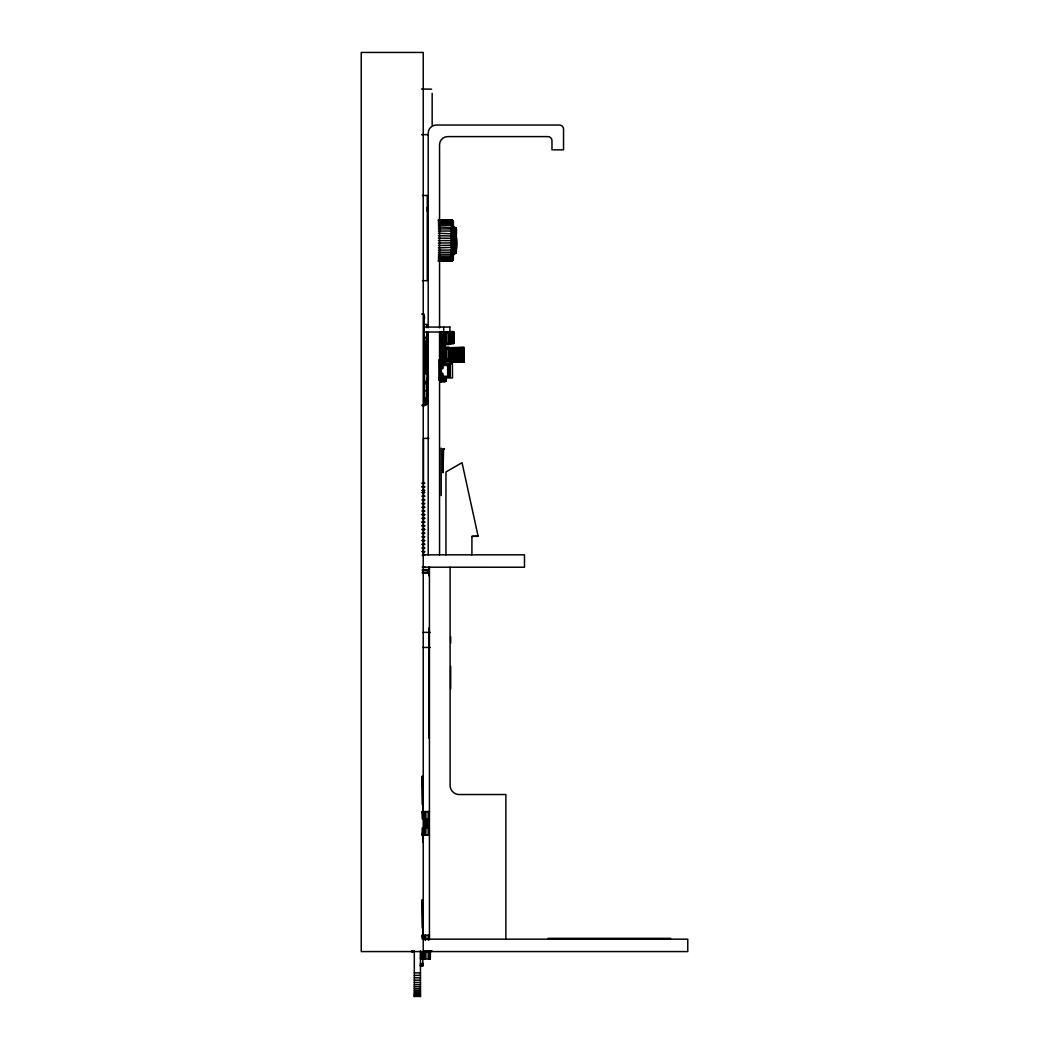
<?xml version="1.0" encoding="UTF-8"?>
<svg xmlns="http://www.w3.org/2000/svg" width="1049" height="1049" viewBox="0 0 1049 1049"><rect width="100%" height="100%" fill="white"/><g stroke="black" fill="none" stroke-linecap="round" stroke-linejoin="round"><path stroke-width="1.5" d="M442.599 379.187C440.278 382.413 447.333 382.138 445.405 379.161L445.025 381.416L442.547 381.443L445.589 381.141L445.589 376.932M444.828 379.174C443.622 382.361 445.366 382.111 445.576 379.161C445.615 382.269 443.622 382.19 445.235 379.161L444.409 381.43L444.737 379.174L445.117 381.338L445.012 379.161C443.635 382.138 446.336 381.967 445.576 379.161L445.576 381.141M445.301 379.161L445.196 381.416M426.274 403.026L425.278 404.586L426.471 402.187L427.507 394.24L427.258 381.508L427.73 393.034L427.822 389.953M442.337 381.167L442.193 379.187C444.619 382.269 438.443 382.138 440.737 379.2C439.177 382.413 444.815 382.203 441.931 379.187L442.481 381.443L442.468 379.187C444.015 384.445 434.273 378.951 445.55 381.141L445.523 379.161L445.405 381.141M440.331 377.286C443.635 375.883 441.865 380.656 439.151 379.541M425.251 356.66L425.212 360.633L425.238 356.778M439.138 378.125C447.346 375.49 436.384 389.926 440.659 374.152L442.219 374.139L442.088 378.125L441.445 379.24L439.151 379.227M439.151 378.886C441.301 377.588 442.258 381.823 440.829 381.377C439.675 373.864 440.79 385.416 440.659 380.485M452.027 359.492L450.546 359.61L453.063 359.151L452.984 348.779L450.834 348.845L450.637 347.993M442.468 332.008L444.396 332.166M443.242 348.045L443.176 348.897L442.862 348.32L445.327 348.832L445.405 359.204L443.189 359.663M451.896 332.612L450.782 332.087M425.304 353.29C428.123 317.204 423.534 368.304 426.051 373.837L425.369 364.606M440.593 377.063L442.206 377.417L441.288 379.305L441.118 377.194L442.206 377.325L440.868 379.305L441.118 377.116L442.18 377.64L440.868 379.345L440.724 374.309L442.14 374.257M441.445 379.2C441.445 376.539 443.294 378.44 439.151 378.387M426.733 332.048L427.992 332.035L428.346 380.302L427.087 380.354L427.808 388.432L426.314 402.868L427.795 391.343M438.39 259.811L451.345 259.811L453.155 258.749L453.352 226.204L454.519 227.515L454.519 232.026C457.443 236.707 458.413 251.59 453.352 255.13M443.163 381.167L443.688 379.174L443.911 381.43L444.186 379.174L444.409 381.43L443.937 379.174L443.766 381.43L443.281 379.174L443.163 381.167L443.15 379.174M456.315 247.984L455.502 248.626L455.502 253.478L456.354 247.367L453.352 250.108L453.352 226.65L451.345 225.207L438.39 225.207M444.632 379.174L444.776 381.416L444.356 376.893M450.782 331.759L450.716 332.625L450.401 332.048M450.9 347.98L450.834 348.845L450.677 347.993M427.664 391.343L427.468 396.102M444.658 381.154L444.527 379.174L443.963 381.154L444.068 379.174L444.042 381.351M442.73 379.187L442.612 381.167M453.679 254.042L454.846 253.622L454.519 227.659L456.027 228.118L456.354 233.809L456.354 229.626L453.299 226.741L455.791 228.026L456.354 229.626L455.791 229.141M440.606 379.358C441.157 380.21 441.642 376.198 442.245 377.483L440.344 378.151M443.832 381.154L443.937 379.174L443.701 381.154M443.399 381.351L443.412 379.174L443.294 381.167M425.789 347.416L426.196 373.824L425.356 360.62L426.484 340.833M452.591 221.785L453.352 227.069L452.591 225.535M450.716 332.625L452.866 332.559L452.945 342.918L450.598 343.39M450.519 348.163L450.9 348.307M444.697 343.666L444.514 343.429M444.592 359.833L444.422 359.164L444.671 360.082M449.955 368.12L447.805 367.766M449.995 373.536L447.582 373.772L449.995 373.982M449.562 372.434L447.739 372.369M441.865 378.138L439.138 377.719L440.331 377.404M450.847 348.806L452.316 348.15M425.658 347.416L425.999 372.002M453.915 253.412L453.352 253.806L456.354 251.55L453.352 254.54L453.391 253.386M426.143 403L425.802 403.773L427.507 394.24M438.39 258.788L451.345 258.788C454.151 256.297 453.889 260.677 451.345 261.135L438.39 261.135M453.352 254.973L454.204 253.635M438.39 260.991L451.791 261.096L453.352 259.129L452.906 260.231M456.027 253.058C457.154 252.625 452.434 253.294 455.502 253.32M453.299 259.431L453.352 257.831M456.315 252.311L454.204 253.242M453.352 254.54L453.391 254.212M427.336 396.102L427.048 399.158M440.75 377.365L442.101 377.706M456.21 248.18L455.791 251.904M453.299 253.189L452.591 258.211M447.713 370.074L449.969 370.572M447.726 371.215L449.982 371.726M438.39 254.212L451.345 254.212L456.315 250.396M453.352 255.589L452.591 256.861M456.354 249.911L455.791 250.868M444.252 343.482L444.71 343.797M444.789 359.65L444.107 359.964M452.027 359.65L450.978 359.65M453.352 251.576L454.846 250.147L454.519 249.151L454.519 250.173L456.315 249.282M440.029 348.032L453.85 348.032L454.06 359.702L439.426 360.056M426.773 399.997L426.182 402.829L427.205 397.125M453.352 254.107L452.591 255.248M443.202 343.626L443.137 342.944C442.442 344.964 443.452 341.148 445.287 342.984L445.209 332.612L443.071 332.559M455.791 249.57L456.354 248.744M440.187 333.149L439.937 332.008L453.876 332.1L453.889 343.364L440.003 343.77M441.262 359.859L441.485 348.753M441.013 360.987L441.196 361.774L444.12 361.774M440.003 344.033L453.771 343.272M453.889 359.505L439.426 359.873M440.868 379.253C443.058 378.886 440.239 382.334 440.868 381.377C442.56 376.63 440.842 379.227 440.344 377.614M442.272 381.351L441.681 379.187C441.341 384.577 443.15 375.634 439.151 379.122M449.733 367.15L447.53 366.875L449.483 366.98M447.543 369.169L449.969 368.96M447.608 374.808L450.008 375.122M453.352 253.806L453.496 253.097M453.352 250.527L451.345 252.258L451.791 253.661L451.791 227.528L438.39 226.964M453.352 256.848L453.299 257.411M456.354 250.855L456.315 251.275M456.21 252.232L456.354 251.55M438.39 260.545L451.791 260.493L453.352 258.552M444.514 348.216L444.356 348.897L444.278 348.032M452.591 222.781C454.112 224.512 453.352 219.32 451.345 220.041L438.39 220.041M444.553 381.351L444.422 379.174M456.354 245.82L454.519 248.744L452.211 250.042L438.39 250.134M439.007 359.873L439.164 380.276L440.357 380.223L440.187 332.022M440.829 358.745L440.108 359.02L440.829 358.601L440.016 358.037L441.432 358.076M448.893 331.707L453.378 331.523L453.614 343.534L453.692 332.192M453.732 359.755L453.811 348.412M456.315 233.193L456.027 231.777L453.391 230.177M453.352 246.633L455.187 244.601L454.519 242.45L455.187 236.576L454.519 234.058L453.391 233.494M438.39 231.042L451.791 231.068L454.519 232.445L455.187 242.621L454.519 245.361L453.391 245.781M445.405 381.338L445.523 379.161M455.187 232.957L454.519 235.16L453.352 234.556M456.354 232.432C456.577 230.374 451.804 226.532 451.345 228.918L451.791 251.576M441.891 378.269L440.344 377.942M456.354 231.265C454.899 225.391 455.686 236.733 451.791 231.855M440.108 332.926L439.872 339.273L441.288 339.352M440.2 348.084L440.764 349.369M440.344 360.253L440.331 359.571M440.108 348.137L453.548 348.15M455.502 227.712L454.519 232.026L453.352 231.068M440.777 381.18L440.816 379.2C442.232 384.485 440.278 375.608 442.18 377.352M447.805 366.612L449.942 366.966L447.53 366.875M453.155 259.444L451.345 260.991M453.352 246.318L451.791 246.921M456.315 244.26L456.315 243.224M452.211 225.758L451.345 223.673L438.39 223.673M453.299 258.251L452.591 259.287M453.352 244.679L454.519 244.273L455.187 246.489L455.187 231.068M441.563 381.18L441.708 378.912L441.327 381.272M453.352 225.587C453.902 224.368 452.08 221.195 451.345 223.673L453.352 226.06M453.299 256.218L451.345 257.503L438.39 257.503M441.813 378.492L440.868 379.174M453.299 254.802L451.345 255.969L438.39 255.969M441.091 381.364L441.013 379.2L445.196 378.873M445.169 342.984L445.091 332.612M443.661 332.625L443.74 342.984L443.557 332.625M452.827 342.918L452.762 332.559M445.182 364.829L445.209 348.832M451.398 342.931L451.319 332.572M443.858 359.217L445.287 359.204M452.801 362.023L452.88 348.779M451.516 359.151L451.437 348.793L451.411 359.151M444.606 332.166L444.291 331.995M442.77 343.626L444.304 343.115M451.975 343.062L450.86 343.429M438.39 222.388L451.345 222.388L451.791 221.536L453.299 222.939M423.035 405.557C426.314 406.606 428.779 399.971 428.412 401.531M442.009 377.22L441.275 377.915M453.679 229.154L453.352 226.65M453.391 227.79L454.846 228.852L455.187 227.594L453.679 227.541M428.503 401.361L425.383 405.202M427.363 403.183L428.294 401.465M442.809 348.399L443.242 348.216M453.352 244.063L451.791 244.43M424.307 339.837L426.759 335.759M424.635 384L427.074 379.922L428.333 379.764M424.15 318.188L424.15 317.48M453.299 251.38L451.345 252.258L438.39 252.258M444.54 331.995L444.225 332.664M443.137 343.128L442.822 343.443M440.029 348.766L444.658 348.216M427.966 402.029L426.078 404.665M454.846 248.718L454.204 247.721L451.791 249.321M441.708 378.663L439.151 378.65M441.59 378.571C440.121 379.358 442.822 378.702 440.855 377.509M438.39 221.378L451.791 220.736L453.352 223.345M453.391 247.695L456.315 246.515M427.69 402.462L425.986 404.573M455.791 230.308L454.204 231.96L454.204 227.41M441.996 378.178L441.432 377.325M427.625 402.567L426.995 403.642M456.315 242.45L456.354 238.792M424.727 398.017L424.74 399.708M440.226 349.147L439.951 350.078L441.367 350.012M453.352 242.66L453.391 243.748M451.345 225.207L451.791 224.001M441.813 377.22L441.118 377.889M455.187 227.751L454.519 228.053M424.15 318.529L424.137 315.946L424.439 317.441M425.029 397.781L424.74 399.892M454.846 229.823L454.846 228.131L456.354 229.062L456.027 228.118M425.238 404.429C419.797 406.409 426.261 404.573 425.96 403.485C419.023 408.284 428.818 403.183 422.852 405.347M451.345 223.673L452.211 222.755L451.345 222.388L452.211 220.88L451.345 220.631L438.39 220.631M451.345 254.212L453.155 253.465L453.155 260.008M431.178 951.259L430.405 951.797L431.821 950.591M454.519 245.361L456.315 244.928M453.299 247.328L438.39 247.879M440.396 348.74L440.554 346.039L440.567 347.101M443.989 347.796C442.744 344.177 446.179 343.862 445.051 347.652M444.881 347.534L443.989 347.363M440.292 359.007L440.121 360.476L444.212 360.45M440.501 361.171L441.406 361.341M440.685 368.828L441.577 369.091L440.685 368.828L440.711 372.972L441.603 372.697C440.646 374.965 444.645 373.024 440.986 373.562L440.947 368.33L442.744 368.317L442.455 365.262L442.744 368.317M440.711 372.972L441.603 372.697M442.73 365.524L450.205 365.209L450.283 376.565L442.534 376.617L442.521 373.824M442.534 376.617L442.783 373.549M443.006 472.732L443.596 448.697M453.915 250.685L454.846 250.147L454.204 249.216L454.204 250.252M424.596 318.293L424.137 315.972M441.59 378.007L441.695 377.47M454.846 231.042L453.915 231.842L453.915 227.227M449.523 372.539L447.582 372.513L449.982 372.395M453.679 229.351L453.679 230.308M453.299 245.138L438.39 245.505M454.846 253.045L455.502 252.848L454.204 251.681L454.519 250.462M430.405 951.338L431.178 950.905M453.299 241.781L451.791 241.873M449.575 371.634L447.569 371.53L449.562 371.28M424.53 404.914L422.183 405.202M425.015 405.255L424.216 405.517M454.519 252.481L455.187 252.953M453.299 242.883L438.39 243.066M445.576 378.715L440.344 378.912M452.211 259.509L451.345 259.811L452.211 260.296M453.548 356.293L452.853 357.171L453.548 357.04M449.969 369.13L447.608 369.353L449.969 369.261M455.502 248.626L454.519 248.744M453.391 241.65L453.679 239.578L451.791 239.303M447.818 368.907L449.628 368.92M455.187 244.601C457.928 243.198 451.817 243.748 454.519 242.45M449.942 366.835L447.543 366.796M449.955 368.055L447.543 368.029L449.483 368.029M449.995 373.772L447.739 373.51M456.027 241.519L455.358 241.375M455.187 242.621C454.532 241.506 454.532 239.683 455.187 238.556M449.575 373.575L447.595 373.667L449.523 373.68M449.641 370.061L447.569 370.231M449.667 374.65L447.753 374.65M423.717 405.714L422.341 405.517M455.358 248.967L456.354 248.954M455.358 249.111L456.354 249.098M455.358 247.839L456.354 247.826M455.358 248.534L456.354 248.521M456.354 246.882L455.358 246.882L454.519 253.661M421.685 314.162L424.124 314.149L424.779 404.94L422.354 404.966M424.189 324.416L426.668 324.403L426.694 327.694M448.893 331.917L453.876 332.1M426.733 332.179L427.992 332.179M426.733 332.323L427.992 332.454M444.16 332.284L442.848 331.995M446.218 332.376L448.539 332.205L449.116 333.058L448.723 343.77M450.782 332.245L451.831 332.231M426.733 332.599L427.992 332.599M446.035 332.612L448.723 332.585M443.779 332.848L444.986 332.848M451.437 332.795L452.644 332.782M439.833 333.857L441.249 333.936M443.557 334.08L443.006 335.234L443.845 335.103M451.227 334.028L450.664 335.182L451.503 335.051M443.006 334.211L443.832 334.198M451.49 334.146L450.664 334.146L450.9 335.051M441.262 335.116L441.301 340.532M453.535 335.037L453.574 340.44M443.583 336.336L443.019 337.49M451.24 337.424L451.24 336.27M439.859 336.401L441.275 336.545M443.019 336.467L443.845 336.454M450.677 336.401L451.516 336.401M443.019 337.358L443.294 336.454M450.69 337.306L451.516 337.306M451.254 339.233L450.69 338.08L451.529 338.198M443.032 339.168L443.871 339.155M451.529 339.102L450.716 338.211M443.596 339.286L443.019 338.132M443.609 340.387L443.045 341.541L443.884 341.41M451.267 340.335L450.703 341.489L451.542 341.358M443.045 340.519L443.884 340.505M450.703 340.466L451.542 340.453M441.314 341.764L439.898 341.817L440.711 342.38L440.265 343.823M445.733 342.498L446.205 344.597L448.906 344.57L448.815 331.956M443.845 342.761L445.051 342.761M451.516 342.708L452.722 342.695M446.113 342.971L448.802 342.957M440.003 343.902L453.955 343.364L441.144 343.364M443.976 345.016L445.038 345.003M440.095 345.2L441 345.2L441.026 348.924M440.108 345.672L443.976 345.646M440.108 345.829L441.013 345.816M440.383 346.209L441.275 346.039L441.288 347.717L464.222 347.521L464.274 361.944L440.698 362.049M443.989 346.367L440.882 346.039M440.108 346.668L443.989 346.813M440.121 347.114L443.989 347.088M440.029 347.848L453.496 347.743L453.601 362.023M453.994 348.32L440.252 348.53M446.336 348.596L448.657 348.635M446.153 348.832L448.841 348.806M443.779 348.845L445.104 349.068M451.555 349.015L452.762 349.002M445.773 349.317L446.231 347.206L448.933 347.193L449.024 360.79L446.323 360.817L445.956 349.304M449.234 349.291L448.657 348.412M443.675 350.3L443.688 351.454M451.345 350.248L451.345 351.402M443.124 350.432L443.95 350.418M450.782 350.379L451.608 350.366M441.38 351.349L441.419 356.752M443.124 351.336L443.963 351.323M450.782 351.271L451.621 351.271M441.209 352.516L439.977 352.621L439.99 355.493L441.406 355.585M443.963 352.674L443.124 352.556L443.701 353.71M451.634 352.621L450.795 352.503L451.372 353.644M443.137 353.579L443.976 353.579M450.808 353.526L451.634 353.526M443.976 354.483L443.137 354.365L443.15 355.519L443.989 355.375M451.647 354.418L450.808 354.3L450.808 355.454L451.647 355.323M453.876 356.175C451.975 356.372 454.374 359.217 453.443 356.07M444.002 357.63L443.163 357.761L443.727 356.608M451.385 356.555L450.821 357.709L451.66 357.578M443.163 356.739L444.002 356.739M450.821 356.686L451.66 356.673M453.011 357.171L453.063 356.109L452.84 357.198L454.06 357.184M454.06 357.447L453.352 357.289L454.06 357.827M451.634 358.928L452.945 359.151M446.231 359.191L448.92 359.178M440.029 359.348L444.422 359.335M440.029 359.584L454.073 359.584M440.029 360.253L453.588 360.174M444.225 361.118L440.042 361.158L444.225 361.354M444.107 362.325L445.182 362.298L444.12 362.639M444.107 362.495L445.169 362.495L444.96 359.361M452.407 363.806L440.069 363.715L445.196 363.924M440.082 364.396L445.196 364.462M442.455 365.262L450.205 365.209M441.314 368.815L442.481 368.055M442.809 376.342L450.283 376.565M444.225 377.273L445.287 377.443L444.225 377.456M427.061 377.666L428.32 377.653M442.678 377.561L443.57 377.561M427.061 377.955L428.32 377.797M442.586 377.784L443.976 377.771M427.061 378.086L428.333 378.086M439.138 377.981L452.512 377.928L452.407 363.715M427.061 378.361L428.333 378.217M427.074 378.637L428.333 378.492M427.074 378.768L428.333 378.755M427.074 379.017L428.333 378.886M427.074 379.253L428.333 379.135M427.074 379.371L428.333 379.463M427.074 379.581L428.333 379.672M439.151 379.712L440.357 379.79M427.074 380.013L428.346 380.131M439.151 379.869L440.357 380M445.655 381.39L440.58 381.456M424.622 383.449L427.1 383.436L427.153 390.648L424.675 390.661M455.358 244.391L456.354 244.378M455.358 245.728L456.354 245.715M455.358 242.922L456.354 242.922M421.567 89.021L431.585 89.178M421.567 134.639L427.874 134.639M422.472 195.481L427.284 195.481L427.284 280.686L422.472 280.686M427.284 207.269L427.284 211.282M438.39 220.185L451.791 220.238L453.352 222.047M438.39 228.918L451.345 228.918L453.299 229.797M438.39 233.298L453.299 233.861M438.39 235.671L453.299 236.051M438.39 238.11L453.299 238.307M438.39 240.588L453.679 240.588M428.844 438.39L423.494 438.39L423.494 555.144M443.229 448.697L443.229 472.352L443.229 448.697L444.474 448.697L443.596 449.077M422.157 483.143L424.543 483.143M422.157 483.287L424.688 483.287M422.157 486.697L424.688 486.697M422.157 486.841L424.543 486.841M422.157 486.985L424.688 486.985M422.157 490.394L424.688 490.394M422.157 490.552L424.543 490.552M422.157 492.44L424.543 492.44M422.157 492.597L424.688 492.597M422.157 496.007L424.688 496.007M422.157 496.295L424.688 496.295M422.157 499.849L424.688 499.704M422.157 499.993L424.688 499.993M422.157 503.559L424.688 503.402M422.157 503.704L424.688 503.704M422.157 507.257L424.688 507.113M422.157 507.401L424.688 507.401M422.157 510.955L424.688 510.811M422.157 511.099L424.688 511.099M422.157 514.508L424.688 514.508M422.157 514.666L424.543 514.666M422.157 514.81L424.688 514.81M422.157 518.219L424.688 518.219M424.543 518.363L422.157 518.363L424.688 518.508M422.157 521.917L424.688 521.917M422.157 522.061L424.543 522.061M422.157 522.218L424.688 522.218M422.157 525.628L424.688 525.628M422.157 525.772L424.543 525.772M422.157 525.916L424.688 525.916M422.157 529.325L424.688 529.325M422.157 529.47L424.543 529.47M422.157 529.614L424.688 529.614M422.157 533.023L424.688 533.023M422.157 533.325L424.688 533.325M471.919 536.393L478.121 536.249L471.919 536.327L471.919 554.829M422.157 536.734L424.688 536.734M422.157 537.022L424.688 537.022M422.157 540.432L424.688 540.432M422.157 540.576L424.688 540.72M422.157 544.129L424.688 544.129M422.157 544.431L424.688 544.431M422.157 547.84L424.688 547.84M422.157 548.129L424.688 548.129M422.157 551.538L424.688 551.538M422.157 551.682L424.688 551.826M423.232 554.829L524.487 554.829L524.487 567.234L422.249 567.194M422.157 555.393L424.688 555.236M422.445 569.646L429.041 569.646L429.041 573.082L422.445 573.082M422.445 570.013L425.435 569.646M422.354 570.394L427.953 570.394M422.354 572.334L427.953 572.334M422.445 572.702L425.435 573.082M422.773 632.377L430.313 632.377M422.773 647.456L430.313 647.456M422.59 804.478L422.275 776.063L422.839 813.159M421.934 811.585L429.566 811.585M422.052 812.018L425.199 812.018M422.052 812.529L425.199 812.529M422.052 813.25L425.199 813.25M422.052 814.116L425.199 814.116M422.052 815.139L425.199 815.139M422.052 816.253L425.199 816.253M422.052 817.446L425.199 817.446M422.052 818.692L427.572 818.692L427.572 828.159L422.052 828.159M425.199 818.81L427.572 818.81M425.199 819.151L427.572 819.151M425.199 819.715L427.572 819.715M425.199 820.462L427.572 820.462M425.199 821.367L427.572 821.367M425.199 822.364L427.572 822.364M425.199 823.426L427.572 823.426M425.199 824.475L427.572 824.475M425.199 825.471L427.572 825.471M425.199 826.376L427.572 826.376M425.199 827.123L427.572 827.123M425.199 827.687L427.572 827.687M425.199 828.041L427.572 828.041M422.052 829.392L425.199 829.392M422.052 830.585L425.199 830.585M422.052 831.713L425.199 831.713M422.052 832.722L425.199 832.722M422.052 833.601L425.199 833.601M422.052 834.309L425.199 834.309M422.052 834.834L425.199 834.834M421.934 835.253L429.566 835.253M422.59 928.129L422.275 899.714L422.839 936.809M421.934 935.236L429.566 935.236M422.052 935.656L425.199 935.656M422.052 936.18L425.199 936.18M422.052 936.888L425.199 936.888M422.052 937.767L425.199 937.767M422.052 938.776L425.199 938.776M423.232 939.17L687.764 939.17L687.764 951.574L361.236 951.574L361.236 52.45L423.232 52.45L423.232 951.574M411.942 951.338L414.316 951.338M425.199 951.338L427.572 951.338M411.942 951.679L414.316 951.797M420.465 951.797L427.572 951.679M420.465 953.043L425.199 953.043M420.465 954.236L425.199 954.236M420.465 955.351L425.199 955.351M420.465 956.373L425.199 956.373M420.465 957.239L425.199 957.239M420.465 957.96L425.199 957.96M420.465 958.471L425.199 958.471M425.317 951.01L425.238 958.904L420.465 958.799L430.405 958.904M420.465 963.638L422.839 963.638M420.465 964.162L422.839 964.162M420.465 964.674L422.839 964.674M420.465 965.119L422.839 965.119M420.465 965.486L422.839 965.486M420.465 965.775L422.839 965.775M420.465 965.945L422.839 966.011L422.839 958.904M414.316 972.869L420.465 972.869M414.316 975.347L420.465 975.347M414.316 977.799L420.465 977.799M414.316 980.186L420.465 980.186M414.316 982.507L420.465 982.507M414.316 984.709L420.465 984.709M414.316 986.794L420.465 986.794M414.316 988.722L420.465 988.722M414.316 990.466L420.465 990.466M414.316 992.026L420.465 992.026M414.316 993.377L420.465 993.377M414.316 994.504L420.465 994.504M414.316 995.396L420.465 995.396M414.316 996.039L420.465 996.039M414.316 996.419L420.465 996.419M455.358 239.801L456.354 239.801M455.358 238.254L456.354 238.267M455.358 236.786L456.354 237.022M455.358 235.461L456.354 235.461M455.358 233.35L456.354 233.35M455.358 234.294L456.354 234.294M455.358 232.065L456.354 232.078M455.358 232.209L456.354 232.222M455.358 232.642L456.354 232.655M454.519 238.726C451.817 237.428 457.928 237.979 455.187 236.576M453.391 235.396L456.315 236.261M454.519 234.058L456.315 234.661M451.791 236.746L453.352 237.113M454.519 232.445L456.21 232.996M451.791 226.99L451.791 225.64L451.791 226.99L453.299 228M453.391 236.589L454.519 236.904L454.519 235.815M455.187 228.171L454.204 228M451.791 234.255L453.352 234.858M451.791 220.683L451.345 220.185L452.211 220.828M455.187 234.688L456.354 235.356M451.791 229.6L453.352 230.649M451.791 220.736L452.591 220.631M440.685 367.635L440.672 364.383M451.345 260.545L452.211 260.781M453.391 237.428L453.352 238.516M441.078 332.179L441.144 343.639M452.591 224.04L453.299 224.958M455.791 230.098L456.315 230.793M454.846 250.147L453.915 249.334L453.915 253.95M456.315 236.93L456.21 237.874M455.791 228.512L456.315 229.311M452.591 221.103L453.352 222.191M441.301 368.068L441.577 369.091M454.846 251.354L454.204 250.554L454.204 253.766M442.744 381.167L442.875 379.187M424.53 370.481L427.035 374.506M454.519 251.59L454.846 252.337M453.299 223.778L453.352 224.342M456.315 229.901L456.354 230.321M453.496 226.859L453.352 226.204M453.679 230.623L453.352 228.367M455.187 248.233L454.519 246.017L454.519 247.131M453.155 221.745L453.352 222.624M456.21 228.944L456.354 229.626M478.121 536.327L462.045 462.675L445.956 471.971L445.956 554.829M443.229 381.259L443.006 379.187M452.08 359.138L452.027 359.964M451.949 348.294L451.935 347.98M427.087 380.367L427.454 383.042M426.943 380.394L427.677 388.445M427.31 383.055L427.69 389.953M425.396 365.773L425.868 372.002M450.742 343.744L450.795 342.892M464.222 361.944L463.933 347.521L463.855 361.944M463.527 347.521L463.71 361.944M463.383 347.521L463.37 361.944M463.12 347.534L463.225 361.944M462.819 347.534L463.068 361.944M462.727 361.957L462.622 347.534L462.583 361.957M462.229 347.534L462.334 361.957M462.098 347.534L462.203 361.957M461.809 347.534L461.914 361.957M461.691 347.534L461.796 361.957M461.35 347.547L461.455 361.957L461.232 347.547M460.865 347.547L460.97 361.957L460.747 347.547M460.223 347.547L460.445 361.971M459.777 347.547L459.882 361.971M459.672 347.547L459.777 361.971M459.187 347.56L459.292 361.971L459.082 347.56M458.465 347.56L458.662 361.984M457.823 347.573L458.02 361.984M457.154 347.573L457.338 361.997M456.63 361.997L456.525 347.573L456.564 361.997M455.738 347.586L455.909 361.997M455.056 347.586L455.096 362.01M454.23 347.599L454.387 362.01M451.935 358.824L451.988 362.036M451.214 332.572L451.293 342.931M450.926 334.146L451.109 335.051M451.149 337.306L450.978 336.401L450.847 337.306M450.965 338.211L451.162 339.102M451.122 340.453L450.991 341.358M451.24 351.271L451.044 350.366L450.9 351.271M451.07 353.526L451.122 352.621L450.926 353.526M451.057 354.431L451.254 355.323M451.162 356.686L451.109 357.578M451.109 358.837L451.149 362.036M450.821 340.466L450.742 341.358M450.926 354.431L451.057 355.336M450.991 356.686L450.913 357.578M450.913 359.112L450.768 360.187M450.296 358.837L450.296 362.036M449.942 365.472L450.021 376.289M449.064 349.291L448.815 359.991M448.447 342.984L448.447 343.77M448.487 348.006L448.474 359.178M448.566 359.204L448.644 359.991M448.277 332.599L448.343 342.957M446.769 359.217L446.769 360.004M446.494 332.612L446.559 342.971M446.612 348.832L446.677 359.191M446.127 331.982L445.904 342.498M446.035 332.153L445.93 343.6M446.1 348.019L446.284 360.004M445.379 376.932L445.563 381.39M445.182 376.932L445.182 379.908M444.907 376.932L445.038 379.908M444.304 342.944L444.252 343.797M444.422 359.164L444.37 360.017M444.461 376.893L444.488 379.738M443.897 349.068L444.133 365.013M443.675 348.845L443.74 359.217M443.334 334.211L443.268 335.103L443.255 334.211M443.294 338.263L443.478 339.168M443.307 340.519L443.491 341.41M443.347 345.646L443.36 346.354M443.517 353.579L443.412 352.687L443.399 353.579M443.596 354.483L443.425 355.388L443.229 354.483M443.478 360.607L443.478 361.302M443.255 336.454L443.281 337.358M443.281 338.263L443.15 339.168M443.163 340.519L443.124 341.423M443.255 359.164L443.321 359.846M442.14 364.396L442.167 367.74L440.619 367.753L440.593 364.409M441.065 335.129L441.078 340.532M441.104 351.349L441.144 356.752M441.341 372.972L441.341 373.837M426.72 331.707L427.087 380.315M441.813 381.167L441.813 379.187L441.681 381.18M428.897 573.41L428.897 566.88L428.871 575.809M670.508 939.17L670.508 938.344L548.181 938.344L548.181 939.17M505.88 939.17L505.88 794.526L458.361 794.526A9.297 9.297 0 0 1 450.1 786.265L450.1 567.234M456.315 228.721L456.315 252.455M456.027 233.258L456.21 234.504M456.027 234.937L456.21 236.143M456.21 245.046L456.027 246.253M456.21 246.685L456.027 247.918M455.791 227.882L455.791 232.668M455.791 233.127L455.791 234.242M455.791 234.819L455.791 235.946M455.791 245.23L455.791 246.358M455.791 246.948L455.791 248.062M455.791 248.508L455.791 253.294M455.502 231.147L455.502 232.563M455.502 233.022L455.502 234.15M455.502 234.74L455.502 235.881M455.502 236.615L455.502 237.73M455.502 238.569L455.502 242.607M455.502 243.46L455.502 244.574M455.502 245.296L455.502 246.436M455.502 247.026L455.502 248.167M454.519 237.677L454.519 243.499M454.204 232.367L454.204 233.468M454.204 234.006L454.204 235.12M454.204 235.776L454.204 236.877M454.204 237.651L454.204 243.525M454.204 244.299L454.204 245.4M454.204 246.069L454.204 247.184M454.204 247.721L454.204 248.81M453.915 232.262L453.915 233.363M453.915 233.914L453.915 235.042M453.915 235.71L453.915 236.825M453.915 244.351L453.915 245.466M453.915 246.135L453.915 247.276M453.915 247.813L453.915 248.915M453.679 226.99L453.679 231.685M453.679 232.117L453.679 233.232M453.679 233.796L453.679 234.937M453.679 235.619L453.679 236.759M453.679 244.417L453.679 245.558M453.679 246.24L453.679 247.394M453.679 247.944L453.679 249.072M453.679 249.492L453.679 254.186M453.496 226.702L453.496 231.501M453.496 231.934L453.496 233.088M453.496 233.652L453.496 234.819M453.496 235.514L453.496 236.681M453.496 237.507L453.496 243.683M453.496 244.496L453.496 245.663M453.496 246.358L453.496 247.538M453.496 248.102L453.496 249.242M453.496 249.675L453.496 254.474M453.299 221.601L453.299 259.575M453.155 221.169L453.155 227.712M453.155 228.21L453.155 252.966M452.906 220.788L452.906 227.463M452.906 227.974L452.906 253.202M452.906 253.714L452.906 260.388M452.591 220.474L452.591 227.253M452.591 227.764L452.591 229.167M452.591 229.81L452.591 251.367M452.591 252.009L452.591 253.412M452.591 253.924L452.591 260.703M452.211 220.238L452.211 227.095M452.211 227.62L452.211 229.023M452.211 229.692L452.211 251.498M452.211 252.153L452.211 253.556M452.211 254.081L452.211 260.939M451.791 254.186L451.791 261.096M451.345 220.041L451.345 261.135M450.677 636.717L450.677 643.103M450.677 666.312L450.677 688.944M443.675 327.065L443.675 332.022M441.183 448.12L441.183 495.6M439.557 327.904L439.557 144.88A8.13 8.13 0 0 1 447.818 136.606L547.827 136.606A4.065 4.065 0 0 1 551.971 140.736L551.971 149.837L563.536 149.837L563.536 129.171A4.065 4.065 0 0 0 559.405 125.041L436.463 125.041A8.13 8.13 0 0 0 428.189 133.302L428.189 327.734M439.557 332.703L439.557 554.829M432.162 93.295L432.162 125.106M430.405 950.774L430.313 958.904M430.038 951.01L430.038 958.904M429.434 567.234L429.434 939.17M429.566 951.01L429.566 958.904M428.949 811.585L428.949 835.253M428.949 935.236L428.949 939.97M428.949 951.01L428.949 958.904M428.884 628.036L428.884 738.063M428.189 332.638L428.189 554.829M428.176 811.585L428.176 835.253M428.176 935.236L428.176 939.97M428.176 951.01L428.176 958.904M427.953 569.646L427.953 573.082M427.572 950.774L427.572 951.797M425.645 811.585L425.645 819.479M425.645 827.373L425.645 835.253M425.645 935.236L425.645 939.97M425.645 951.01L425.645 958.904M425.461 811.585L425.461 819.479M425.461 827.373L425.461 835.253M425.461 935.236L425.461 939.97M425.461 951.01L425.461 958.904M425.317 819.479L425.238 811.585L425.199 835.253L425.317 827.373M425.317 939.97L425.238 935.236L425.199 939.97M425.199 950.774L425.199 958.904M422.839 835.253L422.839 842.36M422.668 490.644L422.668 491.391M422.537 776.063L422.432 804.478M422.537 899.714L422.432 928.129M420.465 950.774L420.465 996.55M414.316 950.774L414.316 996.55M411.942 950.774L411.942 951.797M424.884 567.037A1.495 1.495 0 0 1 424.137 567.234M449.51 369.261L447.608 369.353L449.51 369.261M449.536 372.697L447.635 372.788L449.588 372.788M449.536 373.837L447.635 373.929L449.588 373.929M449.549 374.991L447.648 375.07L449.601 375.07M449.877 327.065L424.255 327.065L424.255 332.022L449.877 332.022L449.877 327.065M443.386 351.323L443.386 350.432L443.294 351.336M443.439 357.643L443.425 356.739L443.412 357.643"/></g></svg>
